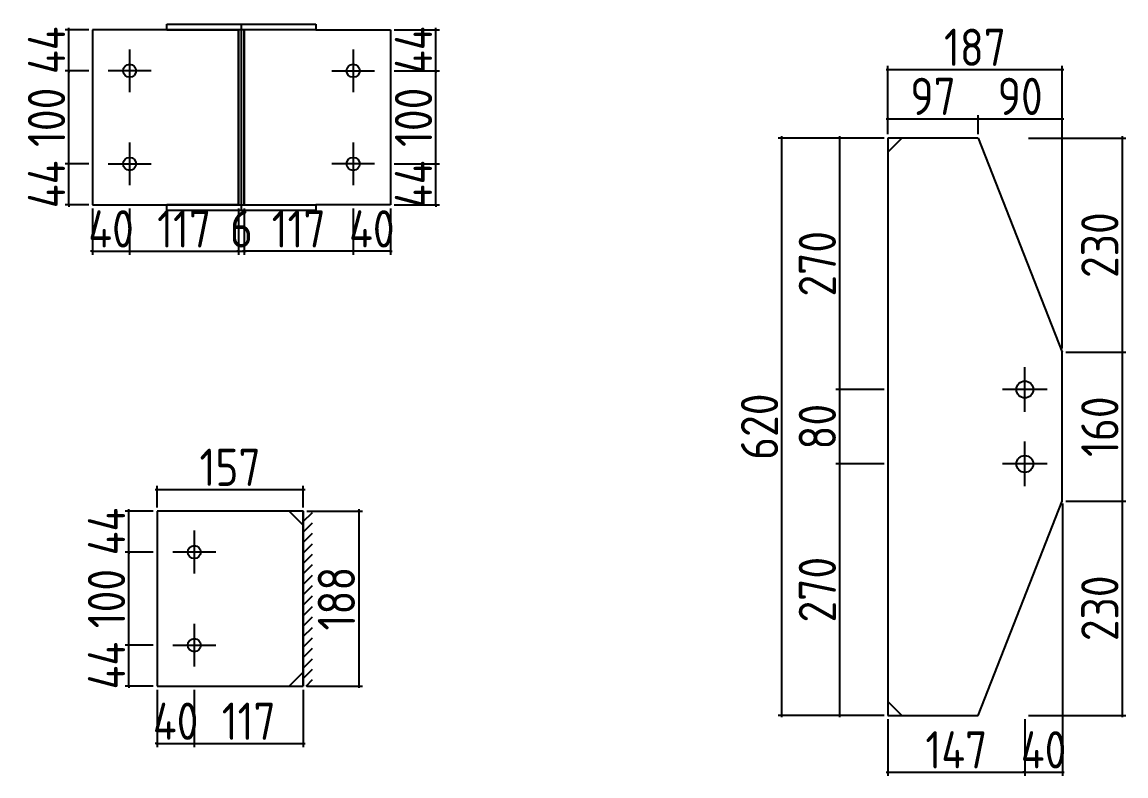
# Model space of a CAD drawing. Extents: x 102162 to 621267, y -39398 to 328893.
# Drawn here: x 307635 to 313561, y 259400 to 263448 of the extents above; entities that cross this region are included whole.
import ezdxf

# ---------------------------------------------------------------- set-up
doc = ezdxf.new("R2010")
doc.units = 0
doc.header["$LTSCALE"] = 1000
doc.header["$MEASUREMENT"] = 0
doc.styles.get("Standard").update_dxf_attribs({"font": 'gbenor.shx', "bigfont": 'gbcbig.shx'})
doc.dimstyles.get("Standard").update_dxf_attribs({"dimscale": 100, "dimtxt": 3.5, "dimasz": 1, "dimexe": 2.5, "dimexo": 3, "dimgap": 1.5, "dimtad": 1, "dimdec": 0, "dimzin": 0, "dimdsep": 46, "dimtxsty": 'Standard', "dimblk": 'ARCHTICK', "dimcen": 0.09, "dimadec": 0, "dimazin": 0, "dimtfac": 1, "dimtdec": 0, "dimtix": 1, "dimtmove": 2, "dimatfit": 3, "dimfxl": 1, "dimtolj": 1, "dimtzin": 0, "dimarcsym": 0})

# ---------------------------------------------------------------- blocks, each defined once
blk = doc.blocks.new('_ArchTick')
at = {"color": 0, "linetype": 'ByBlock', "const_width": 0.4}
blk.add_lwpolyline([(-0.5, -0.5), (0.5, 0.5)], dxfattribs=at)
blk = doc.blocks.new('*D5964')
at = {"color": 0, "lineweight": -2}
for p, q in [((308012.3, 262446.7), (308012.3, 262197.6)), ((308212.3, 262446.7), (308212.3, 262197.6)), ((308012.3, 262217.6), (308002.3, 262217.6)), ((308012.3, 262217.6), (308212.3, 262217.6)), ((308212.3, 262217.6), (308222.3, 262217.6))]:
    blk.add_line(p, q, dxfattribs=at)
at = {"layer": 'Defpoints', "color": 0}
for p in [(308012.3, 262466.7), (308212.3, 262466.7), (308212.3, 262217.6)]:
    blk.add_point(p, dxfattribs=at)
at = {"color": 0, "lineweight": -2, "xscale": 10, "yscale": 10, "zscale": 10}
blk.add_blockref('_ArchTick', (308012.3, 262217.6), dxfattribs=at)
at = {"color": 0, "lineweight": -2, "xscale": 10, "yscale": 10, "zscale": 10, "rotation": 180}
blk.add_blockref('_ArchTick', (308212.3, 262217.6), dxfattribs=at)
at = {"color": 0, "insert": (308112.3, 262337.6), "char_height": 200, "attachment_point": 5}
blk.add_mtext('\\A1;40', dxfattribs=at)
blk = doc.blocks.new('*D5965')
at = {"color": 0, "lineweight": -2}
for p, q in [((308212.3, 262446.7), (308212.3, 262197.6)), ((308797.3, 262446.7), (308797.3, 262197.6)), ((308202.3, 262217.6), (308807.3, 262217.6))]:
    blk.add_line(p, q, dxfattribs=at)
at = {"layer": 'Defpoints', "color": 0}
for p in [(308212.3, 262466.7), (308797.3, 262466.7), (308797.3, 262217.6)]:
    blk.add_point(p, dxfattribs=at)
at = {"color": 0, "lineweight": -2, "xscale": 10, "yscale": 10, "zscale": 10, "rotation": 180}
blk.add_blockref('_ArchTick', (308212.3, 262217.6), dxfattribs=at)
at = {"color": 0, "lineweight": -2, "xscale": 10, "yscale": 10, "zscale": 10}
blk.add_blockref('_ArchTick', (308797.3, 262217.6), dxfattribs=at)
at = {"color": 0, "insert": (308504.8, 262337.6), "char_height": 200, "attachment_point": 5}
blk.add_mtext('\\A1;117', dxfattribs=at)
blk = doc.blocks.new('*D5966')
at = {"color": 0, "lineweight": -2}
for p, q in [((308797.3, 262446.7), (308797.3, 262197.6)), ((308827.3, 262446.7), (308827.3, 262197.6)), ((308797.3, 262217.6), (308787.3, 262217.6)), ((308797.3, 262217.6), (308827.3, 262217.6)), ((308827.3, 262217.6), (308837.3, 262217.6))]:
    blk.add_line(p, q, dxfattribs=at)
at = {"layer": 'Defpoints', "color": 0}
for p in [(308797.3, 262466.7), (308827.3, 262466.7), (308827.3, 262217.6)]:
    blk.add_point(p, dxfattribs=at)
at = {"color": 0, "lineweight": -2, "xscale": 10, "yscale": 10, "zscale": 10}
blk.add_blockref('_ArchTick', (308797.3, 262217.6), dxfattribs=at)
at = {"color": 0, "lineweight": -2, "xscale": 10, "yscale": 10, "zscale": 10, "rotation": 180}
blk.add_blockref('_ArchTick', (308827.3, 262217.6), dxfattribs=at)
at = {"color": 0, "insert": (308812.3, 262337.6), "char_height": 200, "attachment_point": 5}
blk.add_mtext('\\A1;6', dxfattribs=at)
blk = doc.blocks.new('*D5967')
at = {"color": 0, "lineweight": -2}
for p, q in [((307992.3, 262686.7), (307866, 262686.7)), ((307886, 262686.7), (307886, 262696.7)), ((307886, 262466.7), (307886, 262686.7)), ((307992.3, 262466.7), (307866, 262466.7)), ((307886, 262466.7), (307886, 262456.7))]:
    blk.add_line(p, q, dxfattribs=at)
at = {"layer": 'Defpoints', "color": 0}
for p in [(307886, 262686.7), (308012.3, 262686.7), (308012.3, 262466.7)]:
    blk.add_point(p, dxfattribs=at)
at = {"color": 0, "lineweight": -2, "xscale": 10, "yscale": 10, "zscale": 10}
for p, rotation in [((307886, 262686.7), 270), ((307886, 262466.7), 90)]:
    blk.add_blockref('_ArchTick', p, dxfattribs=dict(at, rotation=rotation))
at = {"color": 0, "insert": (307766, 262576.7), "char_height": 200, "attachment_point": 5, "rotation": 90}
blk.add_mtext('\\A1;44', dxfattribs=at)
blk = doc.blocks.new('*D5968')
at = {"color": 0, "lineweight": -2}
for p, q in [((307992.3, 263186.7), (307866, 263186.7)), ((307886, 262676.7), (307886, 263196.7)), ((307992.3, 262686.7), (307866, 262686.7))]:
    blk.add_line(p, q, dxfattribs=at)
at = {"layer": 'Defpoints', "color": 0}
for p in [(307886, 263186.7), (308012.3, 263186.7), (308012.3, 262686.7)]:
    blk.add_point(p, dxfattribs=at)
at = {"color": 0, "lineweight": -2, "xscale": 10, "yscale": 10, "zscale": 10}
for p, rotation in [((307886, 263186.7), 90), ((307886, 262686.7), 270)]:
    blk.add_blockref('_ArchTick', p, dxfattribs=dict(at, rotation=rotation))
at = {"color": 0, "insert": (307766, 262936.7), "char_height": 200, "attachment_point": 5, "rotation": 90}
blk.add_mtext('\\A1;100', dxfattribs=at)
blk = doc.blocks.new('*D5969')
at = {"color": 0, "lineweight": -2}
for p, q in [((307992.3, 263406.7), (307866, 263406.7)), ((307886, 263406.7), (307886, 263416.7)), ((307886, 263186.7), (307886, 263406.7)), ((307992.3, 263186.7), (307866, 263186.7)), ((307886, 263186.7), (307886, 263176.7))]:
    blk.add_line(p, q, dxfattribs=at)
at = {"layer": 'Defpoints', "color": 0}
for p in [(307886, 263406.7), (308012.3, 263406.7), (308012.3, 263186.7)]:
    blk.add_point(p, dxfattribs=at)
at = {"color": 0, "lineweight": -2, "xscale": 10, "yscale": 10, "zscale": 10}
for p, rotation in [((307886, 263406.7), 270), ((307886, 263186.7), 90)]:
    blk.add_blockref('_ArchTick', p, dxfattribs=dict(at, rotation=rotation))
at = {"color": 0, "insert": (307766, 263296.7), "char_height": 200, "attachment_point": 5, "rotation": 90}
blk.add_mtext('\\A1;44', dxfattribs=at)
blk = doc.blocks.new('*D5970')
at = {"color": 0, "lineweight": -2}
for p, q in [((309412.3, 262446.7), (309412.3, 262197.6)), ((309612.3, 262446.7), (309612.3, 262197.6)), ((309412.3, 262217.6), (309402.3, 262217.6)), ((309612.3, 262217.6), (309412.3, 262217.6)), ((309612.3, 262217.6), (309622.3, 262217.6))]:
    blk.add_line(p, q, dxfattribs=at)
at = {"layer": 'Defpoints', "color": 0}
for p in [(309412.3, 262466.7), (309612.3, 262466.7), (309412.3, 262217.6)]:
    blk.add_point(p, dxfattribs=at)
at = {"color": 0, "lineweight": -2, "xscale": 10, "yscale": 10, "zscale": 10}
blk.add_blockref('_ArchTick', (309412.3, 262217.6), dxfattribs=at)
at = {"color": 0, "lineweight": -2, "xscale": 10, "yscale": 10, "zscale": 10, "rotation": 180}
blk.add_blockref('_ArchTick', (309612.3, 262217.6), dxfattribs=at)
at = {"color": 0, "insert": (309512.3, 262337.6), "char_height": 200, "attachment_point": 5}
blk.add_mtext('\\A1;40', dxfattribs=at)
blk = doc.blocks.new('*D5971')
at = {"color": 0, "lineweight": -2}
for p, q in [((308827.3, 262446.7), (308827.3, 262197.6)), ((309412.3, 262446.7), (309412.3, 262197.6)), ((309422.3, 262217.6), (308817.3, 262217.6))]:
    blk.add_line(p, q, dxfattribs=at)
at = {"layer": 'Defpoints', "color": 0}
for p in [(308827.3, 262466.7), (309412.3, 262466.7), (308827.3, 262217.6)]:
    blk.add_point(p, dxfattribs=at)
at = {"color": 0, "lineweight": -2, "xscale": 10, "yscale": 10, "zscale": 10, "rotation": 180}
blk.add_blockref('_ArchTick', (308827.3, 262217.6), dxfattribs=at)
at = {"color": 0, "lineweight": -2, "xscale": 10, "yscale": 10, "zscale": 10}
blk.add_blockref('_ArchTick', (309412.3, 262217.6), dxfattribs=at)
at = {"color": 0, "insert": (309119.8, 262337.6), "char_height": 200, "attachment_point": 5}
blk.add_mtext('\\A1;117', dxfattribs=at)
blk = doc.blocks.new('*D5972')
at = {"color": 0, "lineweight": -2}
for p, q in [((309632.3, 262686.7), (309876, 262686.7)), ((309856, 262686.7), (309856, 262696.7)), ((309856, 262466.7), (309856, 262686.7)), ((309632.3, 262466.7), (309876, 262466.7)), ((309856, 262466.7), (309856, 262456.7))]:
    blk.add_line(p, q, dxfattribs=at)
at = {"layer": 'Defpoints', "color": 0}
for p in [(309612.3, 262686.7), (309856, 262686.7), (309612.3, 262466.7)]:
    blk.add_point(p, dxfattribs=at)
at = {"color": 0, "lineweight": -2, "xscale": 10, "yscale": 10, "zscale": 10}
for p, rotation in [((309856, 262686.7), 270), ((309856, 262466.7), 90)]:
    blk.add_blockref('_ArchTick', p, dxfattribs=dict(at, rotation=rotation))
at = {"color": 0, "insert": (309736, 262576.7), "char_height": 200, "attachment_point": 5, "rotation": 90}
blk.add_mtext('\\A1;44', dxfattribs=at)
blk = doc.blocks.new('*D5973')
at = {"color": 0, "lineweight": -2}
for p, q in [((309632.3, 263186.7), (309876, 263186.7)), ((309856, 262676.7), (309856, 263196.7)), ((309632.3, 262686.7), (309876, 262686.7))]:
    blk.add_line(p, q, dxfattribs=at)
at = {"layer": 'Defpoints', "color": 0}
for p in [(309612.3, 263186.7), (309856, 263186.7), (309612.3, 262686.7)]:
    blk.add_point(p, dxfattribs=at)
at = {"color": 0, "lineweight": -2, "xscale": 10, "yscale": 10, "zscale": 10}
for p, rotation in [((309856, 263186.7), 90), ((309856, 262686.7), 270)]:
    blk.add_blockref('_ArchTick', p, dxfattribs=dict(at, rotation=rotation))
at = {"color": 0, "insert": (309736, 262936.7), "char_height": 200, "attachment_point": 5, "rotation": 90}
blk.add_mtext('\\A1;100', dxfattribs=at)
blk = doc.blocks.new('*D5974')
at = {"color": 0, "lineweight": -2}
for p, q in [((309632.3, 263406.7), (309876, 263406.7)), ((309856, 263406.7), (309856, 263416.7)), ((309856, 263186.7), (309856, 263406.7)), ((309632.3, 263186.7), (309876, 263186.7)), ((309856, 263186.7), (309856, 263176.7))]:
    blk.add_line(p, q, dxfattribs=at)
at = {"layer": 'Defpoints', "color": 0}
for p in [(309612.3, 263406.7), (309856, 263406.7), (309612.3, 263186.7)]:
    blk.add_point(p, dxfattribs=at)
at = {"color": 0, "lineweight": -2, "xscale": 10, "yscale": 10, "zscale": 10}
for p, rotation in [((309856, 263406.7), 270), ((309856, 263186.7), 90)]:
    blk.add_blockref('_ArchTick', p, dxfattribs=dict(at, rotation=rotation))
at = {"color": 0, "insert": (309736, 263296.7), "char_height": 200, "attachment_point": 5, "rotation": 90}
blk.add_mtext('\\A1;44', dxfattribs=at)
blk = doc.blocks.new('*D5979')
at = {"color": 0, "lineweight": -2}
for p, q in [((308359.1, 259862.6), (308359.1, 259554.1)), ((308559.1, 259862.6), (308559.1, 259554.1)), ((308359.1, 259574.1), (308349.1, 259574.1)), ((308359.1, 259574.1), (308559.1, 259574.1)), ((308559.1, 259574.1), (308569.1, 259574.1))]:
    blk.add_line(p, q, dxfattribs=at)
at = {"layer": 'Defpoints', "color": 0}
for p in [(308359.1, 259882.6), (308559.1, 259882.6), (308559.1, 259574.1)]:
    blk.add_point(p, dxfattribs=at)
at = {"color": 0, "lineweight": -2, "xscale": 10, "yscale": 10, "zscale": 10}
blk.add_blockref('_ArchTick', (308359.1, 259574.1), dxfattribs=at)
at = {"color": 0, "lineweight": -2, "xscale": 10, "yscale": 10, "zscale": 10, "rotation": 180}
blk.add_blockref('_ArchTick', (308559.1, 259574.1), dxfattribs=at)
at = {"color": 0, "insert": (308459.1, 259694.1), "char_height": 200, "attachment_point": 5}
blk.add_mtext('\\A1;40', dxfattribs=at)
blk = doc.blocks.new('*D5980')
at = {"color": 0, "lineweight": -2}
for p, q in [((308559.1, 259862.6), (308559.1, 259554.1)), ((309144.1, 259862.6), (309144.1, 259554.1)), ((308549.1, 259574.1), (309154.1, 259574.1))]:
    blk.add_line(p, q, dxfattribs=at)
at = {"layer": 'Defpoints', "color": 0}
for p in [(308559.1, 259882.6), (309144.1, 259882.6), (309144.1, 259574.1)]:
    blk.add_point(p, dxfattribs=at)
at = {"color": 0, "lineweight": -2, "xscale": 10, "yscale": 10, "zscale": 10, "rotation": 180}
blk.add_blockref('_ArchTick', (308559.1, 259574.1), dxfattribs=at)
at = {"color": 0, "lineweight": -2, "xscale": 10, "yscale": 10, "zscale": 10}
blk.add_blockref('_ArchTick', (309144.1, 259574.1), dxfattribs=at)
at = {"color": 0, "insert": (308851.6, 259694.1), "char_height": 200, "attachment_point": 5}
blk.add_mtext('\\A1;117', dxfattribs=at)
blk = doc.blocks.new('*D5981')
at = {"color": 0, "lineweight": -2}
for p, q in [((308349.1, 260937.5), (309154.1, 260937.5)), ((308359.1, 260842.6), (308359.1, 260957.5)), ((309144.1, 260842.6), (309144.1, 260957.5))]:
    blk.add_line(p, q, dxfattribs=at)
at = {"layer": 'Defpoints', "color": 0}
for p in [(309144.1, 260937.5), (308359.1, 260822.6), (309144.1, 260822.6)]:
    blk.add_point(p, dxfattribs=at)
at = {"color": 0, "lineweight": -2, "xscale": 10, "yscale": 10, "zscale": 10, "rotation": 180}
blk.add_blockref('_ArchTick', (308359.1, 260937.5), dxfattribs=at)
at = {"color": 0, "lineweight": -2, "xscale": 10, "yscale": 10, "zscale": 10}
blk.add_blockref('_ArchTick', (309144.1, 260937.5), dxfattribs=at)
at = {"color": 0, "insert": (308751.6, 261057.5), "char_height": 200, "attachment_point": 5}
blk.add_mtext('\\A1;157', dxfattribs=at)
blk = doc.blocks.new('*D5982')
at = {"color": 0, "lineweight": -2}
for p, q in [((308339.1, 260102.6), (308188.1, 260102.6)), ((308208.1, 260102.6), (308208.1, 260112.6)), ((308208.1, 259882.6), (308208.1, 260102.6)), ((308339.1, 259882.6), (308188.1, 259882.6)), ((308208.1, 259882.6), (308208.1, 259872.6))]:
    blk.add_line(p, q, dxfattribs=at)
at = {"layer": 'Defpoints', "color": 0}
for p in [(308208.1, 260102.6), (308359.1, 260102.6), (308359.1, 259882.6)]:
    blk.add_point(p, dxfattribs=at)
at = {"color": 0, "lineweight": -2, "xscale": 10, "yscale": 10, "zscale": 10}
for p, rotation in [((308208.1, 260102.6), 270), ((308208.1, 259882.6), 90)]:
    blk.add_blockref('_ArchTick', p, dxfattribs=dict(at, rotation=rotation))
at = {"color": 0, "insert": (308088.1, 259992.6), "char_height": 200, "attachment_point": 5, "rotation": 90}
blk.add_mtext('\\A1;44', dxfattribs=at)
blk = doc.blocks.new('*D5983')
at = {"color": 0, "lineweight": -2}
for p, q in [((308339.1, 260602.6), (308188.1, 260602.6)), ((308208.1, 260092.6), (308208.1, 260612.6)), ((308339.1, 260102.6), (308188.1, 260102.6))]:
    blk.add_line(p, q, dxfattribs=at)
at = {"layer": 'Defpoints', "color": 0}
for p in [(308208.1, 260602.6), (308359.1, 260602.6), (308359.1, 260102.6)]:
    blk.add_point(p, dxfattribs=at)
at = {"color": 0, "lineweight": -2, "xscale": 10, "yscale": 10, "zscale": 10}
for p, rotation in [((308208.1, 260602.6), 90), ((308208.1, 260102.6), 270)]:
    blk.add_blockref('_ArchTick', p, dxfattribs=dict(at, rotation=rotation))
at = {"color": 0, "insert": (308088.1, 260352.6), "char_height": 200, "attachment_point": 5, "rotation": 90}
blk.add_mtext('\\A1;100', dxfattribs=at)
blk = doc.blocks.new('*D5984')
at = {"color": 0, "lineweight": -2}
for p, q in [((308339.1, 260822.6), (308188.1, 260822.6)), ((308208.1, 260822.6), (308208.1, 260832.6)), ((308208.1, 260602.6), (308208.1, 260822.6)), ((308339.1, 260602.6), (308188.1, 260602.6)), ((308208.1, 260602.6), (308208.1, 260592.6))]:
    blk.add_line(p, q, dxfattribs=at)
at = {"layer": 'Defpoints', "color": 0}
for p in [(308208.1, 260822.6), (308359.1, 260822.6), (308359.1, 260602.6)]:
    blk.add_point(p, dxfattribs=at)
at = {"color": 0, "lineweight": -2, "xscale": 10, "yscale": 10, "zscale": 10}
for p, rotation in [((308208.1, 260822.6), 270), ((308208.1, 260602.6), 90)]:
    blk.add_blockref('_ArchTick', p, dxfattribs=dict(at, rotation=rotation))
at = {"color": 0, "insert": (308088.1, 260712.6), "char_height": 200, "attachment_point": 5, "rotation": 90}
blk.add_mtext('\\A1;44', dxfattribs=at)
blk = doc.blocks.new('*D5985')
at = {"color": 0, "lineweight": -2}
for p, q in [((309164.1, 260822.6), (309462.3, 260822.6)), ((309442.3, 260832.6), (309442.3, 259872.6)), ((309164.1, 259882.6), (309462.3, 259882.6))]:
    blk.add_line(p, q, dxfattribs=at)
at = {"layer": 'Defpoints', "color": 0}
for p in [(309144.1, 260822.6), (309144.1, 259882.6), (309442.3, 259882.6)]:
    blk.add_point(p, dxfattribs=at)
at = {"color": 0, "lineweight": -2, "xscale": 10, "yscale": 10, "zscale": 10}
for p, rotation in [((309442.3, 260822.6), 90), ((309442.3, 259882.6), 270)]:
    blk.add_blockref('_ArchTick', p, dxfattribs=dict(at, rotation=rotation))
at = {"color": 0, "insert": (309322.3, 260352.6), "char_height": 200, "attachment_point": 5, "rotation": 90}
blk.add_mtext('\\A1;188', dxfattribs=at)
blk = doc.blocks.new('*D5947')
at = {"color": 0, "lineweight": -2}
for p, q in [((312283.2, 259705.5), (312283.2, 259400.5)), ((313018.2, 259705.5), (313018.2, 259400.5)), ((312273.2, 259420.5), (313028.2, 259420.5))]:
    blk.add_line(p, q, dxfattribs=at)
at = {"layer": 'Defpoints', "color": 0}
for p in [(312283.2, 259725.5), (313018.2, 259725.5), (313018.2, 259420.5)]:
    blk.add_point(p, dxfattribs=at)
at = {"color": 0, "lineweight": -2, "xscale": 10, "yscale": 10, "zscale": 10, "rotation": 180}
blk.add_blockref('_ArchTick', (312283.2, 259420.5), dxfattribs=at)
at = {"color": 0, "lineweight": -2, "xscale": 10, "yscale": 10, "zscale": 10}
blk.add_blockref('_ArchTick', (313018.2, 259420.5), dxfattribs=at)
at = {"color": 0, "insert": (312650.7, 259540.5), "char_height": 200, "attachment_point": 5}
blk.add_mtext('\\A1;147', dxfattribs=at)
blk = doc.blocks.new('*D5910')
at = {"color": 0, "lineweight": -2}
for p, q in [((313219.6, 260864), (313219.6, 259400.5)), ((313018.2, 259705.5), (313018.2, 259400.5)), ((313018.2, 259420.5), (313008.2, 259420.5)), ((313018.2, 259420.5), (313219.6, 259420.5)), ((313219.6, 259420.5), (313229.6, 259420.5))]:
    blk.add_line(p, q, dxfattribs=at)
at = {"layer": 'Defpoints', "color": 0}
for p in [(313219.6, 260884), (313018.2, 259725.5), (313219.6, 259420.5)]:
    blk.add_point(p, dxfattribs=at)
at = {"color": 0, "lineweight": -2, "xscale": 10, "yscale": 10, "zscale": 10}
blk.add_blockref('_ArchTick', (313018.2, 259420.5), dxfattribs=at)
at = {"color": 0, "lineweight": -2, "xscale": 10, "yscale": 10, "zscale": 10, "rotation": 180}
blk.add_blockref('_ArchTick', (313219.6, 259420.5), dxfattribs=at)
at = {"color": 0, "insert": (313118.9, 259540.5), "char_height": 200, "attachment_point": 5}
blk.add_mtext('\\A1;40', dxfattribs=at)
blk = doc.blocks.new('*D5911')
at = {"color": 0, "lineweight": -2}
for p, q in [((312263.2, 261075.5), (312004.3, 261075.5)), ((312024.3, 259715.5), (312024.3, 261085.5)), ((312263.2, 259725.5), (312004.3, 259725.5))]:
    blk.add_line(p, q, dxfattribs=at)
at = {"layer": 'Defpoints', "color": 0}
for p in [(312024.3, 261075.5), (312283.2, 261075.5), (312283.2, 259725.5)]:
    blk.add_point(p, dxfattribs=at)
at = {"color": 0, "lineweight": -2, "xscale": 10, "yscale": 10, "zscale": 10}
for p, rotation in [((312024.3, 261075.5), 90), ((312024.3, 259725.5), 270)]:
    blk.add_blockref('_ArchTick', p, dxfattribs=dict(at, rotation=rotation))
at = {"color": 0, "insert": (311904.3, 260400.5), "char_height": 200, "attachment_point": 5, "rotation": 90}
blk.add_mtext('\\A1;270', dxfattribs=at)
blk = doc.blocks.new('*D5912')
at = {"color": 0, "lineweight": -2}
for p, q in [((312263.2, 261475.5), (312004.3, 261475.5)), ((312024.3, 261065.5), (312024.3, 261485.5)), ((312263.2, 261075.5), (312004.3, 261075.5))]:
    blk.add_line(p, q, dxfattribs=at)
at = {"layer": 'Defpoints', "color": 0}
for p in [(312024.3, 261475.5), (312283.2, 261475.5), (312283.2, 261075.5)]:
    blk.add_point(p, dxfattribs=at)
at = {"color": 0, "lineweight": -2, "xscale": 10, "yscale": 10, "zscale": 10}
for p, rotation in [((312024.3, 261475.5), 90), ((312024.3, 261075.5), 270)]:
    blk.add_blockref('_ArchTick', p, dxfattribs=dict(at, rotation=rotation))
at = {"color": 0, "insert": (311904.3, 261275.5), "char_height": 200, "attachment_point": 5, "rotation": 90}
blk.add_mtext('\\A1;80', dxfattribs=at)
blk = doc.blocks.new('*D5948')
at = {"color": 0, "lineweight": -2}
for p, q in [((312024.3, 261465.5), (312024.3, 262835.5)), ((312263.2, 262825.5), (312004.3, 262825.5)), ((312263.2, 261475.5), (312004.3, 261475.5))]:
    blk.add_line(p, q, dxfattribs=at)
at = {"layer": 'Defpoints', "color": 0}
for p in [(312024.3, 262825.5), (312283.2, 262825.5), (312283.2, 261475.5)]:
    blk.add_point(p, dxfattribs=at)
at = {"color": 0, "lineweight": -2, "xscale": 10, "yscale": 10, "zscale": 10}
for p, rotation in [((312024.3, 262825.5), 90), ((312024.3, 261475.5), 270)]:
    blk.add_blockref('_ArchTick', p, dxfattribs=dict(at, rotation=rotation))
at = {"color": 0, "insert": (311904.3, 262150.5), "char_height": 200, "attachment_point": 5, "rotation": 90}
blk.add_mtext('\\A1;270', dxfattribs=at)
blk = doc.blocks.new('*D5949')
at = {"color": 0, "lineweight": -2}
for p, q in [((311713.9, 259715.5), (311713.9, 262835.5)), ((312263.2, 262825.5), (311693.9, 262825.5)), ((312263.2, 259725.5), (311693.9, 259725.5))]:
    blk.add_line(p, q, dxfattribs=at)
at = {"layer": 'Defpoints', "color": 0}
for p in [(311713.9, 262825.5), (312283.2, 262825.5), (312283.2, 259725.5)]:
    blk.add_point(p, dxfattribs=at)
at = {"color": 0, "lineweight": -2, "xscale": 10, "yscale": 10, "zscale": 10}
for p, rotation in [((311713.9, 262825.5), 90), ((311713.9, 259725.5), 270)]:
    blk.add_blockref('_ArchTick', p, dxfattribs=dict(at, rotation=rotation))
at = {"color": 0, "insert": (311593.9, 261275.5), "char_height": 200, "attachment_point": 5, "rotation": 90}
blk.add_mtext('\\A1;620', dxfattribs=at)
blk = doc.blocks.new('*D5913')
at = {"color": 0, "lineweight": -2}
for p, q in [((312273.2, 263192.7), (313228.2, 263192.7)), ((312283.2, 262845.5), (312283.2, 263212.7)), ((313218.2, 261695.5), (313218.2, 263212.7))]:
    blk.add_line(p, q, dxfattribs=at)
at = {"layer": 'Defpoints', "color": 0}
for p in [(313218.2, 263192.7), (312283.2, 262825.5), (313218.2, 261675.5)]:
    blk.add_point(p, dxfattribs=at)
at = {"color": 0, "lineweight": -2, "xscale": 10, "yscale": 10, "zscale": 10, "rotation": 180}
blk.add_blockref('_ArchTick', (312283.2, 263192.7), dxfattribs=at)
at = {"color": 0, "lineweight": -2, "xscale": 10, "yscale": 10, "zscale": 10}
blk.add_blockref('_ArchTick', (313218.2, 263192.7), dxfattribs=at)
at = {"color": 0, "insert": (312750.7, 263312.7), "char_height": 200, "attachment_point": 5}
blk.add_mtext('\\A1;187', dxfattribs=at)
blk = doc.blocks.new('*D5914')
at = {"color": 0, "lineweight": -2}
for p, q in [((313540.9, 262835.5), (313540.9, 261665.5)), ((313038.2, 262825.5), (313560.9, 262825.5)), ((313238.2, 261675.5), (313560.9, 261675.5))]:
    blk.add_line(p, q, dxfattribs=at)
at = {"layer": 'Defpoints', "color": 0}
for p in [(313018.2, 262825.5), (313218.2, 261675.5), (313540.9, 261675.5)]:
    blk.add_point(p, dxfattribs=at)
at = {"color": 0, "lineweight": -2, "xscale": 10, "yscale": 10, "zscale": 10}
for p, rotation in [((313540.9, 262825.5), 90), ((313540.9, 261675.5), 270)]:
    blk.add_blockref('_ArchTick', p, dxfattribs=dict(at, rotation=rotation))
at = {"color": 0, "insert": (313420.9, 262250.5), "char_height": 200, "attachment_point": 5, "rotation": 90}
blk.add_mtext('\\A1;230', dxfattribs=at)
blk = doc.blocks.new('*D5915')
at = {"color": 0, "lineweight": -2}
for p, q in [((313238.2, 261675.5), (313560.9, 261675.5)), ((313540.9, 261685.5), (313540.9, 260865.5)), ((313238.2, 260875.5), (313560.9, 260875.5))]:
    blk.add_line(p, q, dxfattribs=at)
at = {"layer": 'Defpoints', "color": 0}
for p in [(313218.2, 261675.5), (313218.2, 260875.5), (313540.9, 260875.5)]:
    blk.add_point(p, dxfattribs=at)
at = {"color": 0, "lineweight": -2, "xscale": 10, "yscale": 10, "zscale": 10}
for p, rotation in [((313540.9, 261675.5), 90), ((313540.9, 260875.5), 270)]:
    blk.add_blockref('_ArchTick', p, dxfattribs=dict(at, rotation=rotation))
at = {"color": 0, "insert": (313420.9, 261275.5), "char_height": 200, "attachment_point": 5, "rotation": 90}
blk.add_mtext('\\A1;160', dxfattribs=at)
blk = doc.blocks.new('*D5916')
at = {"color": 0, "lineweight": -2}
for p, q in [((313238.2, 260875.5), (313560.9, 260875.5)), ((313540.9, 260885.5), (313540.9, 259715.5)), ((313038.2, 259725.5), (313560.9, 259725.5))]:
    blk.add_line(p, q, dxfattribs=at)
at = {"layer": 'Defpoints', "color": 0}
for p in [(313218.2, 260875.5), (313018.2, 259725.5), (313540.9, 259725.5)]:
    blk.add_point(p, dxfattribs=at)
at = {"color": 0, "lineweight": -2, "xscale": 10, "yscale": 10, "zscale": 10}
for p, rotation in [((313540.9, 260875.5), 90), ((313540.9, 259725.5), 270)]:
    blk.add_blockref('_ArchTick', p, dxfattribs=dict(at, rotation=rotation))
at = {"color": 0, "insert": (313420.9, 260300.5), "char_height": 200, "attachment_point": 5, "rotation": 90}
blk.add_mtext('\\A1;230', dxfattribs=at)
blk = doc.blocks.new('*D5950')
at = {"color": 0, "lineweight": -2}
for p, q in [((312283.2, 262845.5), (312283.2, 262949.1)), ((312768.2, 262845.5), (312768.2, 262949.1)), ((312273.2, 262929.1), (312778.2, 262929.1))]:
    blk.add_line(p, q, dxfattribs=at)
at = {"layer": 'Defpoints', "color": 0}
for p in [(312768.2, 262929.1), (312283.2, 262825.5), (312768.2, 262825.5)]:
    blk.add_point(p, dxfattribs=at)
at = {"color": 0, "lineweight": -2, "xscale": 10, "yscale": 10, "zscale": 10, "rotation": 180}
blk.add_blockref('_ArchTick', (312283.2, 262929.1), dxfattribs=at)
at = {"color": 0, "lineweight": -2, "xscale": 10, "yscale": 10, "zscale": 10}
blk.add_blockref('_ArchTick', (312768.2, 262929.1), dxfattribs=at)
at = {"color": 0, "insert": (312525.7, 263049.1), "char_height": 200, "attachment_point": 5}
blk.add_mtext('\\A1;97', dxfattribs=at)
blk = doc.blocks.new('*D5951')
at = {"color": 0, "lineweight": -2}
for p, q in [((312768.2, 262845.5), (312768.2, 262949.1)), ((313218.2, 261695.5), (313218.2, 262949.1)), ((312758.2, 262929.1), (313228.2, 262929.1))]:
    blk.add_line(p, q, dxfattribs=at)
at = {"layer": 'Defpoints', "color": 0}
for p in [(313218.2, 262929.1), (312768.2, 262825.5), (313218.2, 261675.5)]:
    blk.add_point(p, dxfattribs=at)
at = {"color": 0, "lineweight": -2, "xscale": 10, "yscale": 10, "zscale": 10, "rotation": 180}
blk.add_blockref('_ArchTick', (312768.2, 262929.1), dxfattribs=at)
at = {"color": 0, "lineweight": -2, "xscale": 10, "yscale": 10, "zscale": 10}
blk.add_blockref('_ArchTick', (313218.2, 262929.1), dxfattribs=at)
at = {"color": 0, "insert": (312993.2, 263049.1), "char_height": 200, "attachment_point": 5}
blk.add_mtext('\\A1;90', dxfattribs=at)

msp = doc.modelspace()

# ---------------------------------------------------------------- hatches: boundary and pattern name
h = msp.add_hatch()
h.set_pattern_fill('ANSI31', color=256, scale=25, style=0)
h.set_pattern_definition([(45, (-907609.51, -228811.696), (-28.0633004, 28.0633004), [])])
h.paths.add_polyline_path([(309194.1, 260822.6), (309144.1, 260822.6), (309144.1, 259882.6), (309194.1, 259882.6)])

# ---------------------------------------------------------------- linework, layer by layer
at = {"color": 6}
for p, q in [((308412.3, 263406.7), (308412.3, 263436.7)), ((308412.3, 263436.7), (308812.3, 263436.7)), ((308812.3, 263436.7), (309212.3, 263436.7)), ((309212.3, 263436.7), (309212.3, 263406.7)), ((309212.3, 263406.7), (308412.3, 263406.7)), ((308797.3, 262466.7), (308797.3, 263406.7)), ((308827.3, 262466.7), (308827.3, 263406.7)), ((308412.3, 262436.7), (308412.3, 262466.7)), ((308412.3, 262466.7), (309212.3, 262466.7)), ((308812.3, 262436.7), (308412.3, 262436.7)), ((309212.3, 262436.7), (308812.3, 262436.7)), ((309212.3, 262466.7), (309212.3, 262436.7)), ((309144.1, 259882.6), (309144.1, 260822.6))]:
    msp.add_line(p, q, dxfattribs=at)
at = {"color": 2}
for p, q in [((308812.3, 262436.7), (308812.3, 263436.7)), ((308412.3, 263406.7), (308012.3, 263406.7)), ((308012.3, 263406.7), (308012.3, 262466.7)), ((308412.3, 263406.7), (308797.3, 263406.7)), ((308797.3, 263406.7), (308797.3, 262466.7)), ((308827.3, 262466.7), (308827.3, 263406.7)), ((309212.3, 263406.7), (308827.3, 263406.7)), ((308827.3, 263406.7), (308827.3, 262466.7)), ((309212.3, 263406.7), (309612.3, 263406.7)), ((309612.3, 263406.7), (309612.3, 262466.7)), ((308212.3, 263301.7), (308212.3, 263071.7)), ((309412.3, 263301.7), (309412.3, 263071.7)), ((308327.3, 263186.7), (308097.3, 263186.7)), ((309297.3, 263186.7), (309527.3, 263186.7)), ((308212.3, 262801.7), (308212.3, 262571.7)), ((309412.3, 262801.7), (309412.3, 262571.7)), ((312283.2, 262825.5), (312283.2, 259725.5)), ((312768.2, 262825.5), (312283.2, 262825.5)), ((312358.2, 262825.5), (312283.2, 262750.5)), ((308097.3, 262686.7), (308327.3, 262686.7)), ((309527.3, 262686.7), (309297.3, 262686.7)), ((308012.3, 262466.7), (308412.3, 262466.7)), ((308797.3, 262466.7), (308412.3, 262466.7)), ((308827.3, 262466.7), (309212.3, 262466.7)), ((309612.3, 262466.7), (309212.3, 262466.7)), ((313218.2, 260875.5), (313218.2, 261675.5)), ((313018.2, 261355.5), (313018.2, 261595.5)), ((313138.2, 261475.5), (312898.2, 261475.5)), ((313018.2, 260955.5), (313018.2, 261195.5)), ((313138.2, 261075.5), (312898.2, 261075.5)), ((309144.1, 260822.6), (308359.1, 260822.6)), ((308359.1, 260822.6), (308359.1, 259882.6)), ((309144.1, 260822.6), (309144.1, 259882.6)), ((308559.1, 260717.6), (308559.1, 260487.6)), ((308674.1, 260602.6), (308444.1, 260602.6)), ((308559.1, 260217.6), (308559.1, 259987.6)), ((308444.1, 260102.6), (308674.1, 260102.6)), ((308359.1, 259882.6), (309144.1, 259882.6)), ((312283.2, 259800.5), (312358.2, 259725.5)), ((312283.2, 259725.5), (312768.2, 259725.5))]:
    msp.add_line(p, q, dxfattribs=at)
for p, q in [((312768.2, 262825.5), (313218.2, 261675.5)), ((312768.2, 259725.5), (313218.2, 260875.5)), ((309069.1, 260822.6), (309144.1, 260747.6)), ((309069.1, 259882.6), (309144.1, 259957.6))]:
    msp.add_line(p, q)
for centre, radius in [((308212.3, 263186.7), 35), ((309412.3, 263186.7), 35), ((308212.3, 262686.7), 35), ((309412.3, 262686.7), 35), ((313018.2, 261475.5), 45), ((313018.2, 261075.5), 45), ((308559.1, 260602.6), 35), ((308559.1, 260102.6), 35)]:
    msp.add_circle(centre, radius, dxfattribs=at)

# ---------------------------------------------------------------- dimensions: what is measured, and where the dimension line sits
at = {"color": 4}
for base, p1, p2, angle, picture, middle in [((307886, 263406.7), (308012.3, 263186.7), (308012.3, 263406.7), 90, '*D5969', (307766, 263296.7)), ((309856, 263406.7), (309612.3, 263186.7), (309612.3, 263406.7), 90, '*D5974', (309736, 263296.7)), ((307886, 263186.7), (308012.3, 262686.7), (308012.3, 263186.7), 90, '*D5968', (307766, 262936.7)), ((309856, 263186.7), (309612.3, 262686.7), (309612.3, 263186.7), 90, '*D5973', (309736, 262936.7)), ((312024.3, 262825.5), (312283.2, 261475.5), (312283.2, 262825.5), 90, '*D5948', (311904.3, 262150.5)), ((313540.9, 261675.5), (313018.2, 262825.5), (313218.2, 261675.5), 90, '*D5914', (313420.9, 262250.5)), ((307886, 262686.7), (308012.3, 262466.7), (308012.3, 262686.7), 90, '*D5967', (307766, 262576.7)), ((309856, 262686.7), (309612.3, 262466.7), (309612.3, 262686.7), 90, '*D5972', (309736, 262576.7)), ((308827.3, 262217.6), (309412.3, 262466.7), (308827.3, 262466.7), 180, '*D5971', (309119.8, 262337.6)), ((309412.3, 262217.6), (309612.3, 262466.7), (309412.3, 262466.7), 180, '*D5970', (309512.3, 262337.6)), ((313540.9, 260875.5), (313218.2, 261675.5), (313218.2, 260875.5), 90, '*D5915', (313420.9, 261275.5)), ((312024.3, 261475.5), (312283.2, 261075.5), (312283.2, 261475.5), 90, '*D5912', (311904.3, 261275.5)), ((312024.3, 261075.5), (312283.2, 259725.5), (312283.2, 261075.5), 90, '*D5911', (311904.3, 260400.5)), ((313540.9, 259725.5), (313218.2, 260875.5), (313018.2, 259725.5), 90, '*D5916', (313420.9, 260300.5)), ((308208.1, 260822.6), (308359.1, 260602.6), (308359.1, 260822.6), 90, '*D5984', (308088.1, 260712.6)), ((308208.1, 260602.6), (308359.1, 260102.6), (308359.1, 260602.6), 90, '*D5983', (308088.1, 260352.6)), ((308208.1, 260102.6), (308359.1, 259882.6), (308359.1, 260102.6), 90, '*D5982', (308088.1, 259992.6))]:
    dim = msp.add_linear_dim(base=base, p1=p1, p2=p2, angle=angle, dimstyle='Standard', override={"dimtxt": 2, "dimasz": 0.1, "dimexe": 0.2, "dimexo": 0.2, "dimgap": 0.2, "dimlfac": 0.2, "dimdle": 0.1}, dxfattribs=at)
    dim.commit()
    dim.dimension.update_dxf_attribs({"geometry": picture, "text_midpoint": middle})
for base, p1, p2, picture, middle in [((313218.2, 263192.7), (312283.2, 262825.5), (313218.2, 261675.5), '*D5913', (312750.7, 263312.7)), ((312768.2, 262929.1), (312283.2, 262825.5), (312768.2, 262825.5), '*D5950', (312525.7, 263049.1)), ((313218.2, 262929.1), (312768.2, 262825.5), (313218.2, 261675.5), '*D5951', (312993.2, 263049.1)), ((308212.3, 262217.6), (308012.3, 262466.7), (308212.3, 262466.7), '*D5964', (308112.3, 262337.6)), ((308797.3, 262217.6), (308212.3, 262466.7), (308797.3, 262466.7), '*D5965', (308504.8, 262337.6)), ((308827.3, 262217.6), (308797.3, 262466.7), (308827.3, 262466.7), '*D5966', (308812.3, 262337.6)), ((313219.6, 259420.5), (313018.2, 259725.5), (313219.6, 260884), '*D5910', (313118.9, 259540.5)), ((308559.1, 259574.1), (308359.1, 259882.6), (308559.1, 259882.6), '*D5979', (308459.1, 259694.1)), ((309144.1, 259574.1), (308559.1, 259882.6), (309144.1, 259882.6), '*D5980', (308851.6, 259694.1)), ((313018.2, 259420.5), (312283.2, 259725.5), (313018.2, 259725.5), '*D5947', (312650.7, 259540.5))]:
    dim = msp.add_linear_dim(base=base, p1=p1, p2=p2, dimstyle='Standard', override={"dimtxt": 2, "dimasz": 0.1, "dimexe": 0.2, "dimexo": 0.2, "dimgap": 0.2, "dimlfac": 0.2, "dimdle": 0.1}, dxfattribs=at)
    dim.commit()
    dim.dimension.update_dxf_attribs({"geometry": picture, "text_midpoint": middle})
for p1, p2, distance, picture, middle in [((312283.2, 259725.5), (312283.2, 262825.5), 569.3, '*D5949', (311593.9, 261275.5)), ((308359.1, 260822.6), (309144.1, 260822.6), 114.9, '*D5981', (308751.6, 261057.5)), ((309144.1, 260822.6), (309144.1, 259882.6), 298.2, '*D5985', (309322.3, 260352.6))]:
    dim = msp.add_aligned_dim(p1=p1, p2=p2, distance=distance, dimstyle='Standard', override={"dimtxt": 2, "dimasz": 0.1, "dimexe": 0.2, "dimexo": 0.2, "dimgap": 0.2, "dimlfac": 0.2, "dimdle": 0.1}, dxfattribs=at)
    dim.commit()
    dim.dimension.update_dxf_attribs({"geometry": picture, "text_midpoint": middle})

doc.saveas('drawing.dxf')
